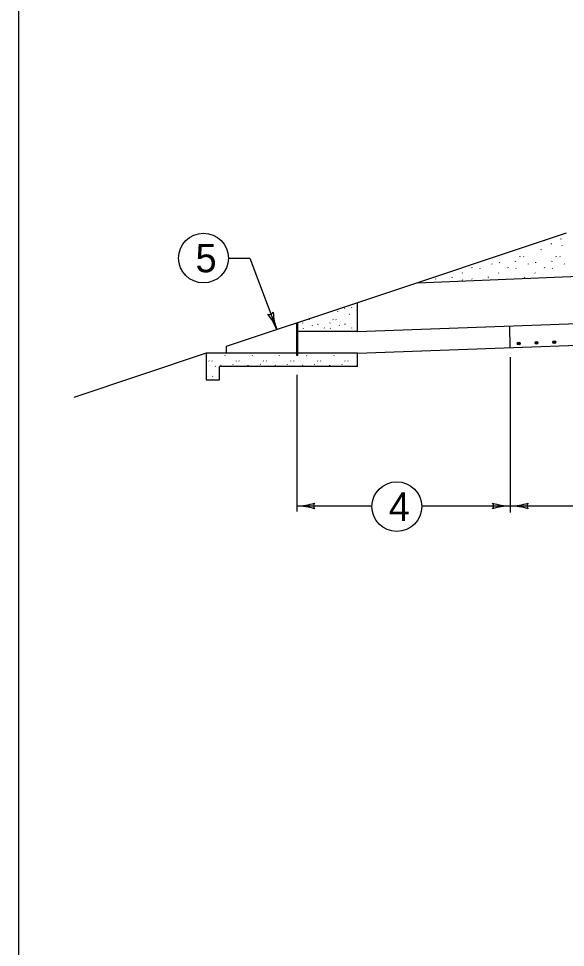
# Model space of a CAD drawing. Extents: x 997.6 to 1036.9, y 998.9 to 1022.6.
# Drawn here: x 1007 to 1010.85, y 1006.68 to 1013.21 of the extents above; entities that cross this region are included whole.
import ezdxf

# ---------------------------------------------------------------- set-up
doc = ezdxf.new("R2010")
doc.units = 0
for name, color, linetype in [('Level 1', 7, 'Continuous'), ('Level 10', 7, 'Continuous'), ('Level 11', 7, 'Continuous')]:
    doc.layers.add(name, color=color, linetype=linetype)

msp = doc.modelspace()

# ---------------------------------------------------------------- linework, layer by layer
at = {"layer": 'Level 1'}
for p, q in [((1009.8057, 1011.3548), (1020.3187, 1011.793)), ((1010.8516, 1011.7034), (1009.3836, 1011.2141)), ((1010.6985, 1011.6524), (1010.7002, 1011.6497)), ((1010.7458, 1011.6313), (1010.7463, 1011.6269)), ((1010.814, 1011.6629), (1010.8159, 1011.6672)), ((1010.821, 1011.6185), (1010.8229, 1011.6157)), ((1010.6755, 1011.5877), (1010.6774, 1011.592)), ((1008.4758, 1011.5293), (1008.6258, 1011.5293)), ((1008.6258, 1011.5293), (1008.8157, 1011.0249)), ((1010.3278, 1011.4897), (1010.3297, 1011.4868)), ((1010.3815, 1011.4952), (1010.3834, 1011.4996)), ((1010.4952, 1011.5063), (1010.4971, 1011.5107)), ((1010.5235, 1011.5418), (1010.5254, 1011.539)), ((1010.5507, 1011.5408), (1010.5527, 1011.5379)), ((1010.5829, 1011.4897), (1010.5848, 1011.4868)), ((1010.6367, 1011.4952), (1010.6386, 1011.4996)), ((1010.7502, 1011.5063), (1010.7522, 1011.5107)), ((1010.7786, 1011.5418), (1010.7805, 1011.539)), ((1010.8059, 1011.5408), (1010.8078, 1011.5379)), ((1010.8381, 1011.4897), (1010.84, 1011.4868)), ((1010.1201, 1011.4253), (1010.122, 1011.4225)), ((1010.1864, 1011.4646), (1010.1883, 1011.4617)), ((1010.2431, 1011.4594), (1010.245, 1011.4565)), ((1010.3752, 1011.4253), (1010.3771, 1011.4225)), ((1010.4415, 1011.4646), (1010.4434, 1011.4617)), ((1010.4982, 1011.4594), (1010.5001, 1011.4565)), ((1010.6302, 1011.4253), (1010.6322, 1011.4225)), ((1010.6966, 1011.4646), (1010.6985, 1011.4617)), ((1010.7532, 1011.4594), (1010.7552, 1011.4565)), ((1009.8666, 1011.3735), (1009.8674, 1011.3754)), ((1009.9331, 1011.3827), (1009.935, 1011.3799)), ((1010.0487, 1011.3932), (1010.0507, 1011.3974)), ((1010.1217, 1011.3735), (1010.1236, 1011.3778)), ((1010.1882, 1011.3827), (1010.1901, 1011.3799)), ((1010.3038, 1011.3932), (1010.3057, 1011.3974)), ((1010.4432, 1011.3827), (1010.4442, 1011.3814)), ((1010.5589, 1011.3932), (1010.5608, 1011.3974)), ((1010.8157, 1011.3969), (1010.8159, 1011.3974)), ((1009.3809, 1011.0116), (1018.7056, 1011.3525)), ((1009.3836, 1011.2142), (1008.4602, 1010.9064)), ((1009.2924, 1011.1733), (1009.2938, 1011.1766)), ((1009.3423, 1011.1803), (1009.3438, 1011.1782)), ((1009.3779, 1011.1643), (1009.3782, 1011.1611)), ((1009.3836, 1011.0116), (1009.3836, 1011.2142)), ((1009.3836, 1010.8597), (1018.7056, 1011.2005)), ((1009.0403, 1011.0964), (1009.0417, 1011.0942)), ((1009.2112, 1011.0972), (1009.2126, 1011.0951)), ((1009.2317, 1011.0964), (1009.2331, 1011.0942)), ((1009.243, 1011.1547), (1009.2444, 1011.1526)), ((1009.3252, 1011.1316), (1009.3266, 1011.1348)), ((1008.957, 1010.8441), (1008.957, 1011.072)), ((1008.9628, 1010.8441), (1008.9628, 1011.0739)), ((1008.9986, 1011.0706), (1009, 1011.0738)), ((1009.0008, 1011.0354), (1009.0023, 1011.0332)), ((1009.0644, 1011.0581), (1009.0658, 1011.0559)), ((1009.1047, 1011.0623), (1009.1061, 1011.0656)), ((1009.1497, 1011.0393), (1009.1511, 1011.0372)), ((1009.1899, 1011.0706), (1009.1913, 1011.0738)), ((1009.1922, 1011.0354), (1009.1936, 1011.0332)), ((1009.2557, 1011.0581), (1009.2572, 1011.0559)), ((1009.296, 1011.0623), (1009.2974, 1011.0656)), ((1009.341, 1011.0393), (1009.3424, 1011.0372)), ((1009.3813, 1011.0706), (1009.3827, 1011.0738)), ((1009.3835, 1011.0354), (1009.3836, 1011.0353)), ((1010.4583, 1010.8989), (1010.4557, 1011.0508)), ((1009.3836, 1011.0116), (1008.9628, 1011.0116)), ((1008.4602, 1010.9064), (1008.4602, 1010.8597)), ((1008.32, 1010.8597), (1007.388, 1010.549)), ((1008.32, 1010.8597), (1008.32, 1010.6727)), ((1008.957, 1010.8597), (1008.32, 1010.8597)), ((1008.452, 1010.8414), (1008.4534, 1010.8447)), ((1008.6433, 1010.8414), (1008.6447, 1010.8447)), ((1008.8347, 1010.8414), (1008.8361, 1010.8447)), ((1008.9628, 1010.8441), (1008.957, 1010.8441)), ((1008.9674, 1010.8597), (1008.9628, 1010.8642)), ((1009.3836, 1010.8597), (1008.9628, 1010.8597)), ((1009.026, 1010.8414), (1009.0274, 1010.8447)), ((1009.2172, 1010.8414), (1009.2188, 1010.8447)), ((1009.3836, 1010.7662), (1009.3836, 1010.8597)), ((1008.338, 1010.8071), (1008.3394, 1010.8049)), ((1008.3585, 1010.8062), (1008.3599, 1010.8041)), ((1008.3826, 1010.7679), (1008.3841, 1010.7657)), ((1008.4228, 1010.7722), (1008.4243, 1010.7754)), ((1008.5081, 1010.7804), (1008.5095, 1010.7837)), ((1008.5293, 1010.8071), (1008.5308, 1010.8049)), ((1008.5498, 1010.8062), (1008.5512, 1010.8041)), ((1008.5739, 1010.7679), (1008.5751, 1010.7662)), ((1008.6142, 1010.7722), (1008.6156, 1010.7754)), ((1008.6994, 1010.7804), (1008.7008, 1010.7837)), ((1008.7207, 1010.8071), (1008.7221, 1010.8049)), ((1008.7412, 1010.8062), (1008.7426, 1010.8041)), ((1008.7652, 1010.7679), (1008.7664, 1010.7662)), ((1008.8055, 1010.7722), (1008.8069, 1010.7754)), ((1008.8907, 1010.7804), (1008.8922, 1010.7837)), ((1008.912, 1010.8071), (1008.9134, 1010.8049)), ((1008.9324, 1010.8062), (1008.9339, 1010.8041)), ((1008.9566, 1010.7679), (1008.9577, 1010.7662)), ((1008.9968, 1010.7722), (1008.9982, 1010.7754)), ((1009.0821, 1010.7804), (1009.0835, 1010.7837)), ((1009.1033, 1010.8071), (1009.1047, 1010.8049)), ((1009.1237, 1010.8062), (1009.1252, 1010.8041)), ((1009.1479, 1010.7679), (1009.1491, 1010.7662)), ((1009.1882, 1010.7722), (1009.1896, 1010.7754)), ((1009.2734, 1010.7804), (1009.2748, 1010.7837)), ((1009.2946, 1010.8071), (1009.2961, 1010.8049)), ((1009.3151, 1010.8062), (1009.3165, 1010.8041)), ((1009.3392, 1010.7679), (1009.3404, 1010.7662)), ((1009.3795, 1010.7722), (1009.3809, 1010.7754)), ((1010.4583, 1010.8319), (1010.4583, 1009.7397)), ((1008.32, 1010.7437), (1008.3204, 1010.7431)), ((1009.3836, 1010.7662), (1008.4135, 1010.7662)), ((1008.4135, 1010.6727), (1008.4135, 1010.7662)), ((1008.9565, 1010.7073), (1008.9565, 1009.7465)), ((1008.32, 1010.6727), (1008.4135, 1010.6727)), ((1008.3646, 1010.6956), (1008.366, 1010.6988)), ((1008.9565, 1009.7849), (1009.4852, 1009.7849)), ((1009.8351, 1009.7849), (1010.4583, 1009.7849)), ((1010.4583, 1009.7849), (1012.1623, 1009.7849))]:
    msp.add_line(p, q, dxfattribs=at)
for centre, radius in [((1008.3008, 1011.5293), 0.175), ((1010.5176, 1010.9279), 0.01), ((1010.5176, 1010.9279), 0.005), ((1010.6424, 1010.9324), 0.01), ((1010.6424, 1010.9324), 0.005), ((1010.7674, 1010.937), 0.01), ((1010.7674, 1010.937), 0.005), ((1009.6602, 1009.7803), 0.175)]:
    msp.add_circle(centre, radius, dxfattribs=at)
for centre, radius, start, end in [((1008.7634, 1011.1641), 0.0313, 249.40633, 331.52303), ((1008.4499, 1010.8872), 0.3909, 20.63173, 39.30052), ((1009.1816, 1011.1627), 0.3909, 181.97889, 200.62562), ((1008.4499, 1010.8872), 0.3909, 20.61951, 20.63173), ((1008.9565, 1010.1759), 0.3909, 270, 288.66878), ((1009.1052, 1009.7849), 0.0313, 138.7746, 220.89129), ((1010.3097, 1009.785), 0.0313, 318.7746, 40.89129), ((1010.3097, 1009.785), 0.0313, 318.7746, 40.89129), ((1010.4583, 1010.1759), 0.3909, 251.34716, 269.99389), ((1010.4583, 1010.1759), 0.3909, 251.34716, 269.99389), ((1010.4583, 1010.1759), 0.3909, 270, 288.66878), ((1010.607, 1009.7849), 0.0313, 138.7746, 220.89129), ((1008.9565, 1010.1759), 0.3909, 269.98778, 270), ((1008.9565, 1009.394), 0.3909, 71.34716, 89.99389), ((1010.4583, 1009.394), 0.3909, 90, 108.66878), ((1010.4583, 1009.394), 0.3909, 90, 108.66878), ((1010.4583, 1010.1759), 0.3909, 269.98778, 270), ((1010.4583, 1009.394), 0.3909, 89.98778, 90), ((1010.4583, 1009.394), 0.3909, 89.98778, 90), ((1010.4583, 1009.394), 0.3909, 71.34716, 89.99389)]:
    msp.add_arc(centre, radius, start, end, dxfattribs=at)
at = {"layer": 'Level 10'}
msp.add_line((1007, 1021.5), (1007, 1000.5), dxfattribs=at)
at = {"layer": 'Level 11'}
msp.add_lwpolyline([(1007, 1000.5), (1035.5, 1000.5), (1035.5, 1021.5), (1007, 1021.5)], close=True, dxfattribs=at)

# ---------------------------------------------------------------- texts
at = {"layer": 'Level 1'}
for s, p in [('5', (1008.2442, 1011.4293)), ('4', (1009.6034, 1009.6803))]:
    msp.add_text(s, height=0.2, dxfattribs=at).set_placement(p)

doc.saveas('drawing.dxf')
